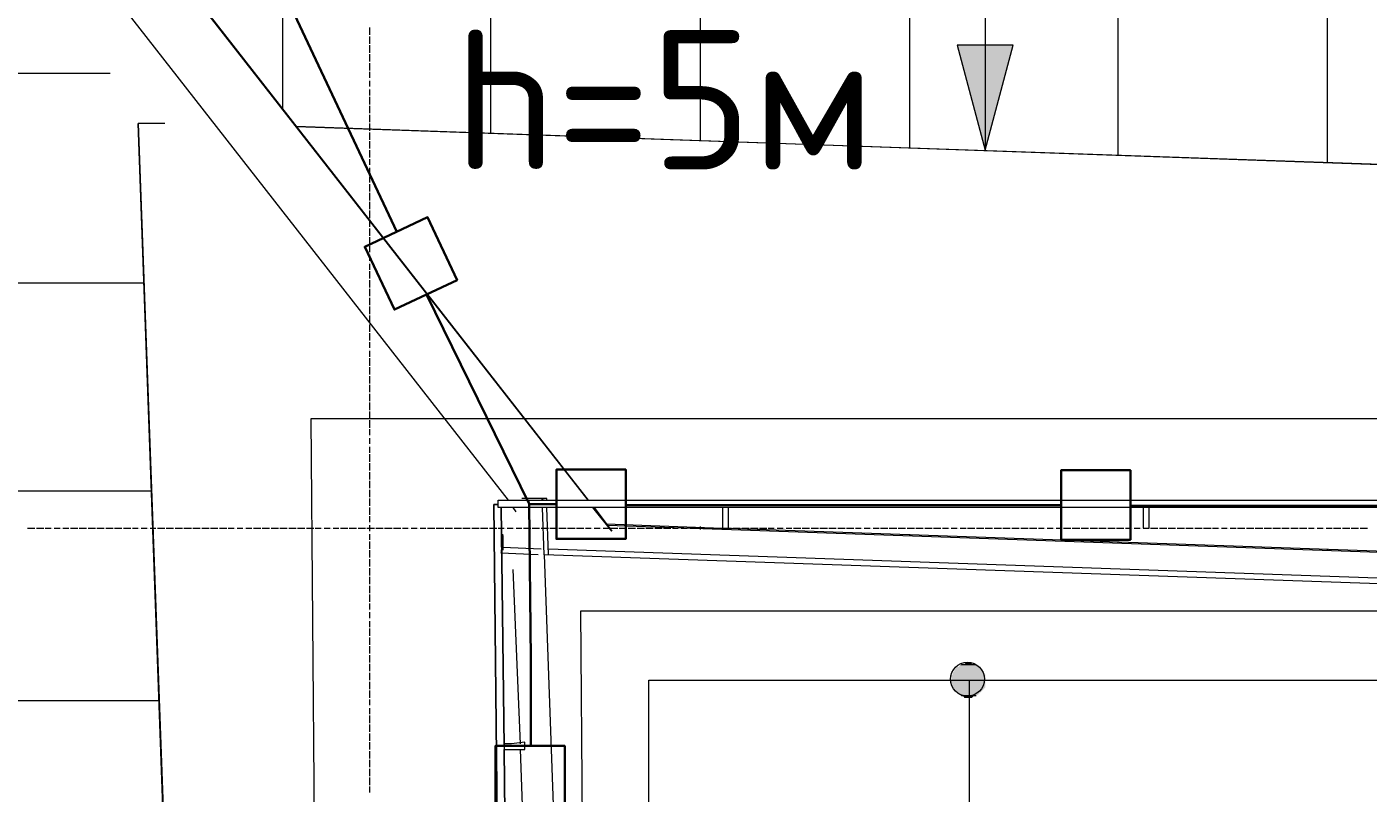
# Model space of a CAD drawing. Header units: millimetres. Extents: x -42533 to 645315, y 3457 to 82611.
# Drawn here: x 591554 to 595404, y 19612 to 21811 of the extents above; entities that cross this region are included whole.
import ezdxf

# ---------------------------------------------------------------- set-up
doc = ezdxf.new("R2010")
doc.units = ezdxf.units.MM
for name, color, linetype, true_color in [('PDF _!ЭОМ.Молниезащита', 7, 'Continuous', 0x954a95), ('PDF _Антураж', 7, 'Continuous', 0xbababa), ('PDF _Крыша штриховка', 7, 'Continuous', 0xbababa), ('PDF _Ограждение', 7, 'Continuous', 0xbababa), ('PDF _Оси', 7, 'Continuous', 0xbababa), ('PDF _Отметки', 7, 'Continuous', 0xbababa), ('PDF _Размеры', 7, 'Continuous', 0xbababa)]:
    doc.layers.add(name, color=color, linetype=linetype, true_color=true_color)
doc.layers.add('PDF _Линии', color=7, linetype='Continuous')
doc.layers.add('PDF _Текст', color=7, linetype='Continuous')
doc.styles.add('PDF ISOCPEUR', font='isocpeur.ttf')

msp = doc.modelspace()

# ---------------------------------------------------------------- linework, layer by layer
at = {"layer": 'PDF _!ЭОМ.Молниезащита', "color": 5, "lineweight": 30}
for points in [[(592615.7, 21222.9), (592190, 22127.3), (591917.7, 22706)], [(592995.8, 20442.6), (592700.4, 21042.8), (592608.5, 20999.5), (592523.7, 21179.7), (592703.8, 21264.4), (592788.6, 21084.3), (592700.4, 21042.8)], [(594522.1, 20438.9), (593522.5, 20438.9), (593272.7, 20438.9), (593272.7, 20341.5), (593073.6, 20341.5), (593073.6, 20540.6), (593272.7, 20540.6), (593272.7, 20438.9)], [(595970.6, 20436.8), (594971, 20436.8), (594721.1, 20436.8), (594721.1, 20339.4), (594522.1, 20339.4), (594522.1, 20538.5), (594721.1, 20538.5), (594721.1, 20436.8)], [(592995.8, 20441.4), (593000, 19998), (593000, 19748.1), (593097.4, 19748.1), (593097.4, 19549), (592898.4, 19549), (592898.4, 19748.1), (593000, 19748.1)], [(592995.8, 20441.4), (593073.6, 20441)]]:
    msp.add_lwpolyline(points, dxfattribs=at)
at = {"layer": 'PDF _!ЭОМ.Молниезащита', "color": 116, "lineweight": 30, "true_color": 0x136734}
msp.add_circle((591894.4, 22755.9), 5050.7, dxfattribs=at)
at = {"layer": 'PDF _!ЭОМ.Молниезащита', "lineweight": 13}
msp.add_arc((591445.4, 22129.1), 9036.1, 344.77295, 295.66956, dxfattribs=at)
at = {"layer": 'PDF _!ЭОМ.Молниезащита', "lineweight": 30}
msp.add_arc((591894.4, 22734.8), 5131.1, 278.7341, 352.0129, dxfattribs=at)
at = {"layer": 'PDF _!ЭОМ.Молниезащита', "color": 1, "lineweight": 30}
msp.add_arc((588006.1, 25005), 13250.3, 303.68958, 336.09375, dxfattribs=at)
at = {"layer": 'PDF _Антураж', "color": 8, "lineweight": 18}
for points in [[(591949.7, 21533.2), (591873.4, 21533.2), (592182.6, 13075.2)], [(592178.4, 13079.4), (591873.4, 21533.2)], [(591873.4, 21533.2), (591873.4, 21533.2)], [(597951.1, 21325.6), (592326.6, 21524.7), (597946.9, 21329.9)], [(593033.9, 20453.2), (593033.9, 20457.4), (592974.6, 20457.4)], [(593046.6, 20457.4), (593038.1, 20457.4), (593029.7, 20457.4), (593033.9, 20457.4), (593038.1, 20457.4), (593033.9, 20457.4), (592978.8, 20457.4)], [(593046.6, 20453.2), (593046.6, 20457.4), (593033.9, 20457.4)], [(593038.1, 20296.5), (593033.9, 20432)], [(593050.8, 20296.5), (593046.6, 20432)], [(593216, 20385.4), (593550.6, 20372.7)], [(593220.3, 20381.2), (599154, 20173.6)], [(593567.6, 20372.7), (599145.5, 20177.9)], [(592919.5, 20351.5), (592919.5, 20313.4), (592919.5, 20309.2), (592919.5, 20313.4), (592915.3, 20309.2), (592915.3, 20300.7)], [(592919.5, 20317.6), (592919.5, 20355.7)], [(593021.2, 20296.5), (592915.3, 20300.7), (592919.5, 20317.6), (593029.7, 20313.4)], [(593050.8, 20313.4), (599340.3, 20093.2), (599340.3, 20076.2)], [(592970.4, 19754.3), (592949.2, 20254.1)], [(593233, 12876.1), (593216, 12880.4), (592970.4, 19737.4)]]:
    msp.add_lwpolyline(points, dxfattribs=at)
at = {"layer": 'PDF _Крыша штриховка', "color": 8, "lineweight": 9}
for points in [[(595287.1, 21423.1), (595287.1, 23883.8)], [(592288.5, 21575.5), (592288.5, 22753)], [(592885.7, 21507.8), (592885.7, 22753)], [(593487.1, 21486.6), (593487.1, 22753)], [(594088.5, 21465.4), (594088.5, 22753)], [(594685.7, 21444.2), (594685.7, 22753)], [(591792.9, 21677.2), (589425.4, 21677.2)], [(591890.4, 21075.8), (589425.4, 21075.8)], [(591911.5, 20478.6), (589425.4, 20478.6)], [(593487.1, 20368.5), (593487.1, 20376.9)], [(594088.5, 20351.5), (594088.5, 20355.7)], [(594685.7, 20330.3), (594685.7, 20334.6)], [(595287.1, 20309.2), (595287.1, 20313.4)], [(591932.7, 19877.2), (589425.4, 19877.2)], [(592966.1, 19877.2), (592966.1, 19877.2)]]:
    msp.add_lwpolyline(points, dxfattribs=at)
at = {"layer": 'PDF _Линии', "color": 8, "lineweight": 9}
for points in [[(584927.4, 11774.9), (593207.6, 11719.9), (593144, 20135.5), (599556.3, 20135.5), (599268.3, 55776), (588900.2, 55776)], [(553827.3, 24730.9), (582318.5, 24654.6), (582229.5, 32125.8), (589577.9, 32125.8), (589577.9, 54975.5), (598506, 54975.5), (598785.5, 20686.1), (592369, 20686.1), (592432.5, 12524.6), (585626.3, 12571.2), (585592.4, 14451.7), (550752.4, 14451.7), (550752.4, 12478), (543802.2, 12478), (543764.1, 20783.5), (537415.3, 20800.5), (537356, 32655.2)]]:
    msp.add_lwpolyline(points, dxfattribs=at)
msp.add_lwpolyline([(599374.2, 20076.2), (593038.1, 20296.5), (593305, 12880.4), (593317.7, 12880.4), (593338.8, 12876.1), (593338.8, 19936.5), (599581.7, 19936.5), (599581.7, 20546.3), (599569, 20546.3)], close=True, dxfattribs=at)
at = {"layer": 'PDF _Ограждение', "color": 8, "lineweight": 9}
for points in [[(589527, 25107.8), (593165.2, 20453.2), (589522.8, 25107.8)], [(592936.5, 20453.2), (589425.4, 24942.6)], [(592995.8, 20432), (592906.8, 20432), (592906.8, 20453.2), (592995.8, 20453.2)], [(599124.3, 20432), (592995.8, 20432), (592995.8, 20453.2), (599124.3, 20453.2)], [(592923.8, 19745.9), (592915.3, 20432), (592923.8, 19745.9), (592923.8, 19737.4), (592945, 19737.4), (592983.1, 19737.4), (592983.1, 19758.6), (592945, 19754.3), (592923.8, 19754.3)], [(592957.7, 20419.3), (592949.2, 20432)], [(593182.1, 20432), (593233, 20364.2), (593177.9, 20432)], [(592936.5, 18538.8), (592923.8, 19737.4), (592936.5, 18538.8), (592936.5, 18530.3), (592957.7, 18530.3), (592995.8, 18530.3), (592995.8, 18547.3), (592957.7, 18547.3), (592936.5, 18547.3)]]:
    msp.add_lwpolyline(points, dxfattribs=at)
for points in [[(592906.8, 20432), (592906.8, 20453.2), (592995.8, 20453.2), (599124.3, 20453.2), (599149.7, 20453.2), (599149.7, 20432), (599124.3, 20432), (592995.8, 20432)], [(592983.1, 12067.2), (592894.1, 20440.5), (592906.8, 20440.5), (592894.1, 20440.5)], [(593567.6, 20372.7), (593567.6, 20410.8), (593567.6, 20432), (593550.6, 20432), (593550.6, 20410.8), (593550.6, 20372.7)], [(594774.6, 20372.7), (594774.6, 20410.8), (594774.6, 20432), (594757.7, 20432), (594757.7, 20410.8), (594757.7, 20372.7)]]:
    msp.add_lwpolyline(points, close=True, dxfattribs=at)
at = {"layer": 'PDF _Оси', "color": 8, "lineweight": 9}
for points in [[(592538.4, 21787.3), (592538.4, 21808.5)], [(592538.4, 21761.9), (592538.4, 21783.1)], [(592538.4, 21736.5), (592538.4, 21757.6)], [(592538.4, 21711.1), (592538.4, 21732.2)], [(592538.4, 21685.6), (592538.4, 21706.8)], [(592538.4, 21664.5), (592538.4, 21681.4)], [(592538.4, 21660.2), (592538.4, 21660.2)], [(592538.4, 21639.1), (592538.4, 21656)], [(592538.4, 21634.8), (592538.4, 21634.8)], [(592538.4, 21613.6), (592538.4, 21630.6)], [(592538.4, 21588.2), (592538.4, 21609.4)], [(592538.4, 21562.8), (592538.4, 21584)], [(592538.4, 21537.4), (592538.4, 21558.6)], [(592538.4, 21512), (592538.4, 21533.2)], [(592538.4, 21486.6), (592538.4, 21507.8)], [(592538.4, 21461.2), (592538.4, 21482.4)], [(592538.4, 21435.8), (592538.4, 21456.9)], [(592538.4, 21414.6), (592538.4, 21431.5)], [(592538.4, 21410.4), (592538.4, 21410.4)], [(592538.4, 21389.2), (592538.4, 21406.1)], [(592538.4, 21384.9), (592538.4, 21384.9)], [(592538.4, 21363.8), (592538.4, 21380.7)], [(592538.4, 21338.4), (592538.4, 21359.5)], [(592538.4, 21312.9), (592538.4, 21334.1)], [(592538.4, 21287.5), (592538.4, 21308.7)], [(592538.4, 21262.1), (592538.4, 21283.3)], [(592538.4, 21236.7), (592538.4, 21257.9)], [(592538.4, 21211.3), (592538.4, 21232.5)], [(592538.4, 21185.9), (592538.4, 21207.1)], [(592538.4, 21164.7), (592538.4, 21181.6)], [(592538.4, 21160.5), (592538.4, 21160.5)], [(592538.4, 21139.3), (592538.4, 21156.2)], [(592538.4, 21135.1), (592538.4, 21135.1)], [(592538.4, 21113.9), (592538.4, 21130.8)], [(592538.4, 21088.5), (592538.4, 21109.6)], [(592538.4, 21063.1), (592538.4, 21084.2)], [(592538.4, 21037.6), (592538.4, 21058.8)], [(592538.4, 21012.2), (592538.4, 21033.4)], [(592538.4, 20986.8), (592538.4, 21008)], [(592538.4, 20961.4), (592538.4, 20982.6)], [(592538.4, 20936), (592538.4, 20957.2)], [(592538.4, 20910.6), (592538.4, 20931.8)], [(592538.4, 20889.4), (592538.4, 20906.3)], [(592538.4, 20885.2), (592538.4, 20885.2)], [(592538.4, 20864), (592538.4, 20880.9)], [(592538.4, 20838.6), (592538.4, 20859.8)], [(592538.4, 20813.2), (592538.4, 20834.3)], [(592538.4, 20787.8), (592538.4, 20808.9)], [(592538.4, 20762.3), (592538.4, 20783.5)], [(592538.4, 20736.9), (592538.4, 20758.1)], [(592538.4, 20711.5), (592538.4, 20732.7)], [(592538.4, 20686.1), (592538.4, 20707.3)], [(592538.4, 20660.7), (592538.4, 20681.9)], [(592538.4, 20639.5), (592538.4, 20656.5)], [(592538.4, 20635.3), (592538.4, 20635.3)], [(592538.4, 20614.1), (592538.4, 20631)], [(592538.4, 20609.9), (592538.4, 20609.9)], [(592538.4, 20588.7), (592538.4, 20605.6)], [(592538.4, 20563.3), (592538.4, 20584.5)], [(592538.4, 20537.9), (592538.4, 20559)], [(592538.4, 20512.5), (592538.4, 20533.6)], [(592538.4, 20487), (592538.4, 20508.2)], [(592538.4, 20461.6), (592538.4, 20482.8)], [(592538.4, 20436.2), (592538.4, 20457.4)], [(592538.4, 20410.8), (592538.4, 20432)], [(592538.4, 20389.6), (592538.4, 20406.6)], [(591555.8, 20372.7), (591576.9, 20372.7)], [(591581.2, 20372.7), (591602.4, 20372.7)], [(591606.6, 20372.7), (591623.5, 20372.7)], [(591627.8, 20372.7), (591627.8, 20372.7)], [(591632, 20372.7), (591648.9, 20372.7)], [(591653.2, 20372.7), (591653.2, 20372.7)], [(591657.4, 20372.7), (591674.4, 20372.7)], [(591678.6, 20372.7), (591699.8, 20372.7)], [(591704, 20372.7), (591725.2, 20372.7)], [(591729.4, 20372.7), (591750.6, 20372.7)], [(591754.8, 20372.7), (591776, 20372.7)], [(591780.2, 20372.7), (591801.4, 20372.7)], [(591805.7, 20372.7), (591826.8, 20372.7)], [(591831.1, 20372.7), (591852.2, 20372.7)], [(591856.5, 20372.7), (591873.4, 20372.7)], [(591877.7, 20372.7), (591877.7, 20372.7)], [(591881.9, 20372.7), (591898.8, 20372.7)], [(591903.1, 20372.7), (591903.1, 20372.7)], [(591907.3, 20372.7), (591924.2, 20372.7)], [(591928.5, 20372.7), (591949.7, 20372.7)], [(591953.9, 20372.7), (591975.1, 20372.7)], [(591979.3, 20372.7), (592000.5, 20372.7)], [(592004.7, 20372.7), (592025.9, 20372.7)], [(592030.1, 20372.7), (592051.3, 20372.7)], [(592055.5, 20372.7), (592076.7, 20372.7)], [(592080.9, 20372.7), (592102.1, 20372.7)], [(592106.4, 20372.7), (592127.5, 20372.7)], [(592131.8, 20372.7), (592148.7, 20372.7)], [(592152.9, 20372.7), (592152.9, 20372.7)], [(592157.2, 20372.7), (592174.1, 20372.7)], [(592178.4, 20372.7), (592178.4, 20372.7)], [(592182.6, 20372.7), (592199.5, 20372.7)], [(592203.8, 20372.7), (592224.9, 20372.7)], [(592229.2, 20372.7), (592250.4, 20372.7)], [(592254.6, 20372.7), (592275.8, 20372.7)], [(592280, 20372.7), (592301.2, 20372.7)], [(592305.4, 20372.7), (592326.6, 20372.7)], [(592330.8, 20372.7), (592352, 20372.7)], [(592356.2, 20372.7), (592377.4, 20372.7)], [(592381.7, 20372.7), (592398.6, 20372.7)], [(592402.8, 20372.7), (592402.8, 20372.7)], [(592407.1, 20372.7), (592424, 20372.7)], [(592428.2, 20372.7), (592428.2, 20372.7)], [(592432.5, 20372.7), (592449.4, 20372.7)], [(592453.7, 20372.7), (592474.8, 20372.7)], [(592479.1, 20372.7), (592500.2, 20372.7)], [(592504.5, 20372.7), (592525.7, 20372.7)], [(592529.9, 20372.7), (592551.1, 20372.7)], [(592538.4, 20385.4), (592538.4, 20385.4)], [(592538.4, 20364.2), (592538.4, 20381.2)], [(592555.3, 20372.7), (592576.5, 20372.7)], [(592580.7, 20372.7), (592601.9, 20372.7)], [(592606.1, 20372.7), (592627.3, 20372.7)], [(592631.5, 20372.7), (592648.5, 20372.7)], [(592652.7, 20372.7), (592652.7, 20372.7)], [(592657, 20372.7), (592673.9, 20372.7)], [(592678.1, 20372.7), (592678.1, 20372.7)], [(592682.4, 20372.7), (592699.3, 20372.7)], [(592703.5, 20372.7), (592724.7, 20372.7)], [(592729, 20372.7), (592750.1, 20372.7)], [(592754.4, 20372.7), (592775.5, 20372.7)], [(592779.8, 20372.7), (592801, 20372.7)], [(592805.2, 20372.7), (592826.4, 20372.7)], [(592830.6, 20372.7), (592851.8, 20372.7)], [(592856, 20372.7), (592877.2, 20372.7)], [(592881.4, 20372.7), (592902.6, 20372.7)], [(592906.8, 20372.7), (592923.8, 20372.7)], [(592928, 20372.7), (592928, 20372.7)], [(592932.3, 20372.7), (592949.2, 20372.7)], [(592953.4, 20372.7), (592953.4, 20372.7)], [(592957.7, 20372.7), (592974.6, 20372.7)], [(592978.8, 20372.7), (593000, 20372.7)], [(593004.3, 20372.7), (593025.4, 20372.7)], [(593029.7, 20372.7), (593050.8, 20372.7)], [(593055.1, 20372.7), (593076.3, 20372.7)], [(593080.5, 20372.7), (593101.7, 20372.7)], [(593105.9, 20372.7), (593127.1, 20372.7)], [(593131.3, 20372.7), (593152.5, 20372.7)], [(593156.7, 20372.7), (593173.7, 20372.7)], [(593177.9, 20372.7), (593177.9, 20372.7)], [(593182.1, 20372.7), (593199.1, 20372.7)], [(593203.3, 20372.7), (593203.3, 20372.7)], [(593207.6, 20372.7), (593224.5, 20372.7)], [(593228.7, 20372.7), (593249.9, 20372.7)], [(593254.1, 20372.7), (593275.3, 20372.7)], [(593279.6, 20372.7), (593300.7, 20372.7)], [(593305, 20372.7), (593326.1, 20372.7)], [(593330.4, 20372.7), (593351.6, 20372.7)], [(593355.8, 20372.7), (593377, 20372.7)], [(593381.2, 20372.7), (593402.4, 20372.7)], [(593406.6, 20372.7), (593423.6, 20372.7)], [(593427.8, 20372.7), (593427.8, 20372.7)], [(593432, 20372.7), (593449, 20372.7)], [(593453.2, 20372.7), (593453.2, 20372.7)], [(593457.4, 20372.7), (593474.4, 20372.7)], [(593478.6, 20372.7), (593499.8, 20372.7)], [(593504, 20372.7), (593525.2, 20372.7)], [(593529.4, 20372.7), (593550.6, 20372.7)], [(593554.8, 20372.7), (593576, 20372.7)], [(593580.3, 20372.7), (593601.4, 20372.7)], [(593605.7, 20372.7), (593626.8, 20372.7)], [(593631.1, 20372.7), (593652.3, 20372.7)], [(593656.5, 20372.7), (593677.7, 20372.7)], [(593681.9, 20372.7), (593698.9, 20372.7)], [(593703.1, 20372.7), (593703.1, 20372.7)], [(593707.3, 20372.7), (593724.3, 20372.7)], [(593728.5, 20372.7), (593728.5, 20372.7)], [(593732.7, 20372.7), (593749.7, 20372.7)], [(593753.9, 20372.7), (593775.1, 20372.7)], [(593779.3, 20372.7), (593800.5, 20372.7)], [(593804.7, 20372.7), (593825.9, 20372.7)], [(593830.1, 20372.7), (593851.3, 20372.7)], [(593855.6, 20372.7), (593876.7, 20372.7)], [(593881, 20372.7), (593902.1, 20372.7)], [(593906.4, 20372.7), (593927.6, 20372.7)], [(593931.8, 20372.7), (593948.7, 20372.7)], [(593953, 20372.7), (593953, 20372.7)], [(593957.2, 20372.7), (593974.1, 20372.7)], [(593978.4, 20372.7), (593978.4, 20372.7)], [(593982.6, 20372.7), (593999.6, 20372.7)], [(594003.8, 20372.7), (594025, 20372.7)], [(594029.2, 20372.7), (594050.4, 20372.7)], [(594054.6, 20372.7), (594075.8, 20372.7)], [(594080, 20372.7), (594101.2, 20372.7)], [(594105.4, 20372.7), (594126.6, 20372.7)], [(594130.9, 20372.7), (594152, 20372.7)], [(594156.3, 20372.7), (594177.4, 20372.7)], [(594181.7, 20372.7), (594198.6, 20372.7)], [(594202.9, 20372.7), (594202.9, 20372.7)], [(594207.1, 20372.7), (594224, 20372.7)], [(594228.3, 20372.7), (594228.3, 20372.7)], [(594232.5, 20372.7), (594249.4, 20372.7)], [(594253.7, 20372.7), (594274.9, 20372.7)], [(594279.1, 20372.7), (594300.3, 20372.7)], [(594304.5, 20372.7), (594325.7, 20372.7)], [(594329.9, 20372.7), (594351.1, 20372.7)], [(594355.3, 20372.7), (594376.5, 20372.7)], [(594380.7, 20372.7), (594401.9, 20372.7)], [(594406.2, 20372.7), (594427.3, 20372.7)], [(594431.6, 20372.7), (594452.7, 20372.7)], [(594457, 20372.7), (594473.9, 20372.7)], [(594478.2, 20372.7), (594478.2, 20372.7)], [(594482.4, 20372.7), (594499.3, 20372.7)], [(594503.6, 20372.7), (594503.6, 20372.7)], [(594507.8, 20372.7), (594524.7, 20372.7)], [(594529, 20372.7), (594550.2, 20372.7)], [(594554.4, 20372.7), (594575.6, 20372.7)], [(594579.8, 20372.7), (594601, 20372.7)], [(594605.2, 20372.7), (594626.4, 20372.7)], [(594630.6, 20372.7), (594651.8, 20372.7)], [(594656, 20372.7), (594677.2, 20372.7)], [(594681.5, 20372.7), (594702.6, 20372.7)], [(594706.9, 20372.7), (594723.8, 20372.7)], [(594728, 20372.7), (594728, 20372.7)], [(594732.3, 20372.7), (594749.2, 20372.7)], [(594753.5, 20372.7), (594753.5, 20372.7)], [(594757.7, 20372.7), (594774.6, 20372.7)], [(594778.9, 20372.7), (594800, 20372.7)], [(594804.3, 20372.7), (594825.5, 20372.7)], [(594829.7, 20372.7), (594850.9, 20372.7)], [(594855.1, 20372.7), (594876.3, 20372.7)], [(594880.5, 20372.7), (594901.7, 20372.7)], [(594905.9, 20372.7), (594927.1, 20372.7)], [(594931.3, 20372.7), (594952.5, 20372.7)], [(594956.7, 20372.7), (594973.7, 20372.7)], [(594977.9, 20372.7), (594977.9, 20372.7)], [(594982.2, 20372.7), (594999.1, 20372.7)], [(595003.3, 20372.7), (595003.3, 20372.7)], [(595007.6, 20372.7), (595024.5, 20372.7)], [(595028.7, 20372.7), (595049.9, 20372.7)], [(595054.2, 20372.7), (595075.3, 20372.7)], [(595079.6, 20372.7), (595100.8, 20372.7)], [(595105, 20372.7), (595126.2, 20372.7)], [(595130.4, 20372.7), (595151.6, 20372.7)], [(595155.8, 20372.7), (595177, 20372.7)], [(595181.2, 20372.7), (595202.4, 20372.7)], [(595206.6, 20372.7), (595227.8, 20372.7)], [(595232, 20372.7), (595249, 20372.7)], [(595253.2, 20372.7), (595253.2, 20372.7)], [(595257.5, 20372.7), (595274.4, 20372.7)], [(595278.6, 20372.7), (595278.6, 20372.7)], [(595282.9, 20372.7), (595299.8, 20372.7)], [(595304, 20372.7), (595325.2, 20372.7)], [(595329.5, 20372.7), (595350.6, 20372.7)], [(595354.9, 20372.7), (595376, 20372.7)], [(595380.3, 20372.7), (595401.5, 20372.7)], [(592538.4, 20360), (592538.4, 20360)], [(592538.4, 20338.8), (592538.4, 20355.7)], [(592538.4, 20313.4), (592538.4, 20334.6)], [(592538.4, 20288), (592538.4, 20309.2)], [(592538.4, 20262.6), (592538.4, 20283.7)], [(592538.4, 20237.2), (592538.4, 20258.3)], [(592538.4, 20211.7), (592538.4, 20232.9)], [(592538.4, 20186.3), (592538.4, 20207.5)], [(592538.4, 20160.9), (592538.4, 20182.1)], [(592538.4, 20139.7), (592538.4, 20156.7)], [(592538.4, 20135.5), (592538.4, 20135.5)], [(592538.4, 20114.3), (592538.4, 20131.3)], [(592538.4, 20110.1), (592538.4, 20110.1)], [(592538.4, 20088.9), (592538.4, 20105.9)], [(592538.4, 20063.5), (592538.4, 20084.7)], [(592538.4, 20038.1), (592538.4, 20059.3)], [(592538.4, 20012.7), (592538.4, 20033.9)], [(592538.4, 19987.3), (592538.4, 20008.5)], [(592538.4, 19961.9), (592538.4, 19983)], [(592538.4, 19936.5), (592538.4, 19957.6)], [(592538.4, 19911), (592538.4, 19932.2)], [(592538.4, 19885.6), (592538.4, 19906.8)], [(592538.4, 19864.4), (592538.4, 19881.4)], [(592538.4, 19860.2), (592538.4, 19860.2)], [(592538.4, 19839), (592538.4, 19856)], [(592538.4, 19813.6), (592538.4, 19834.8)], [(592538.4, 19788.2), (592538.4, 19809.4)], [(592538.4, 19762.8), (592538.4, 19784)], [(592538.4, 19737.4), (592538.4, 19758.6)], [(592538.4, 19712), (592538.4, 19733.2)], [(592538.4, 19686.6), (592538.4, 19707.7)], [(592538.4, 19661.2), (592538.4, 19682.3)], [(592538.4, 19635.7), (592538.4, 19656.9)], [(592538.4, 19614.6), (592538.4, 19631.5)]]:
    msp.add_lwpolyline(points, dxfattribs=at)
at = {"layer": 'PDF _Отметки', "color": 8, "lineweight": 20}
msp.add_lwpolyline([(594257.9, 19936.5), (594257.9, 18640.4), (595401.5, 18640.4)], dxfattribs=at)
at = {"layer": 'PDF _Отметки', "lineweight": 9}
msp.add_circle((594253.5, 19939.3), 48.7, dxfattribs=at)
at = {"layer": 'PDF _Отметки', "transparency": 33554559}
for points in [[(594236.7, 19983), (594279.1, 19978.8), (594232.5, 19978.8)], [(594241, 19983), (594279.1, 19983), (594236.7, 19983)], [(594279.1, 19983), (594236.7, 19983), (594279.1, 19978.8)], [(594245.2, 19983), (594270.6, 19983), (594241, 19983)], [(594270.6, 19983), (594241, 19983), (594279.1, 19983)], [(594249.4, 19987.3), (594266.4, 19983), (594245.2, 19983)], [(594266.4, 19983), (594245.2, 19983), (594270.6, 19983)], [(594257.9, 19987.3), (594262.2, 19987.3), (594249.4, 19987.3)], [(594262.2, 19987.3), (594249.4, 19987.3), (594266.4, 19983)], [(594211.3, 19953.4), (594304.5, 19949.2), (594207.1, 19949.2)], [(594304.5, 19949.2), (594207.1, 19949.2), (594304.5, 19944.9)], [(594207.1, 19949.2), (594304.5, 19944.9), (594207.1, 19944.9)], [(594304.5, 19944.9), (594207.1, 19944.9), (594304.5, 19940.7)], [(594207.1, 19944.9), (594304.5, 19940.7), (594207.1, 19940.7)], [(594215.6, 19961.9), (594300.3, 19957.6), (594211.3, 19957.6)], [(594300.3, 19957.6), (594211.3, 19957.6), (594304.5, 19953.4)], [(594211.3, 19957.6), (594304.5, 19953.4), (594211.3, 19953.4)], [(594304.5, 19953.4), (594211.3, 19953.4), (594304.5, 19949.2)], [(594219.8, 19970.3), (594296, 19966.1), (594215.6, 19966.1)], [(594296, 19966.1), (594215.6, 19966.1), (594300.3, 19961.9)], [(594215.6, 19966.1), (594300.3, 19961.9), (594215.6, 19961.9)], [(594300.3, 19961.9), (594215.6, 19961.9), (594300.3, 19957.6)], [(594224, 19974.6), (594291.8, 19970.3), (594219.8, 19970.3)], [(594291.8, 19970.3), (594219.8, 19970.3), (594296, 19966.1)], [(594228.3, 19974.6), (594287.6, 19974.6), (594224, 19974.6)], [(594287.6, 19974.6), (594224, 19974.6), (594291.8, 19970.3)], [(594232.5, 19978.8), (594283.3, 19974.6), (594228.3, 19974.6)], [(594283.3, 19974.6), (594228.3, 19974.6), (594287.6, 19974.6)], [(594279.1, 19978.8), (594232.5, 19978.8), (594283.3, 19974.6)], [(594304.5, 19940.7), (594207.1, 19940.7), (594304.5, 19936.5)], [(594207.1, 19940.7), (594304.5, 19936.5), (594207.1, 19936.5)], [(594304.5, 19936.5), (594207.1, 19936.5), (594304.5, 19932.2)], [(594207.1, 19936.5), (594304.5, 19932.2), (594207.1, 19932.2)], [(594304.5, 19932.2), (594207.1, 19932.2), (594304.5, 19928)], [(594207.1, 19932.2), (594304.5, 19928), (594207.1, 19928)], [(594304.5, 19928), (594207.1, 19928), (594304.5, 19923.7)], [(594207.1, 19928), (594304.5, 19923.7), (594207.1, 19923.7)], [(594304.5, 19923.7), (594207.1, 19923.7), (594304.5, 19915.3)], [(594207.1, 19923.7), (594304.5, 19915.3), (594211.3, 19915.3)], [(594304.5, 19915.3), (594211.3, 19915.3), (594300.3, 19911)], [(594211.3, 19915.3), (594300.3, 19911), (594211.3, 19911)], [(594300.3, 19911), (594211.3, 19911), (594215.6, 19911)], [(594211.3, 19911), (594300.3, 19911), (594300.3, 19911)], [(594300.3, 19911), (594215.6, 19911), (594296, 19906.8)], [(594215.6, 19911), (594296, 19906.8), (594215.6, 19906.8)], [(594296, 19906.8), (594215.6, 19906.8), (594291.8, 19902.6)], [(594215.6, 19906.8), (594291.8, 19902.6), (594219.8, 19902.6)], [(594291.8, 19902.6), (594219.8, 19902.6), (594287.6, 19898.3)], [(594219.8, 19902.6), (594287.6, 19898.3), (594224, 19898.3)], [(594287.6, 19898.3), (594224, 19898.3), (594283.3, 19894.1)], [(594224, 19898.3), (594283.3, 19894.1), (594228.3, 19894.1)], [(594283.3, 19894.1), (594228.3, 19894.1), (594279.1, 19894.1)], [(594228.3, 19894.1), (594279.1, 19894.1), (594232.5, 19894.1)], [(594279.1, 19894.1), (594232.5, 19894.1), (594279.1, 19889.9)], [(594232.5, 19894.1), (594279.1, 19889.9), (594236.7, 19889.9)], [(594279.1, 19889.9), (594236.7, 19889.9), (594270.6, 19889.9)], [(594236.7, 19889.9), (594270.6, 19889.9), (594241, 19889.9)], [(594270.6, 19889.9), (594241, 19889.9), (594266.4, 19885.6)], [(594241, 19889.9), (594266.4, 19885.6), (594245.2, 19885.6)], [(594245.2, 19885.6), (594249.4, 19885.6), (594262.2, 19885.6)], [(594245.2, 19885.6), (594266.4, 19885.6), (594262.2, 19885.6)], [(594249.4, 19885.6), (594262.2, 19885.6), (594257.9, 19885.6)]]:
    msp.add_solid(points, dxfattribs=at)
at = {"layer": 'PDF _Размеры', "lineweight": 20}
msp.add_lwpolyline([(594304.5, 22956.3), (594304.5, 21456.9)], dxfattribs=at)
at = {"layer": 'PDF _Размеры', "lineweight": 9}
msp.add_lwpolyline([(594304.5, 21456.9), (594385, 21757.6), (594224, 21757.6)], close=True, dxfattribs=at)
at = {"layer": 'PDF _Размеры', "transparency": 33554559}
msp.add_solid([(594224, 21757.6), (594385, 21757.6), (594304.5, 21456.9)], dxfattribs=at)

# ---------------------------------------------------------------- texts
at = {"layer": 'PDF _Текст', "color": 7, "insert": (592777.5, 21601.5), "char_height": 400.05, "attachment_point": 4, "style": 'PDF ISOCPEUR'}
msp.add_mtext('h=5м', dxfattribs=at)

doc.saveas('drawing.dxf')
